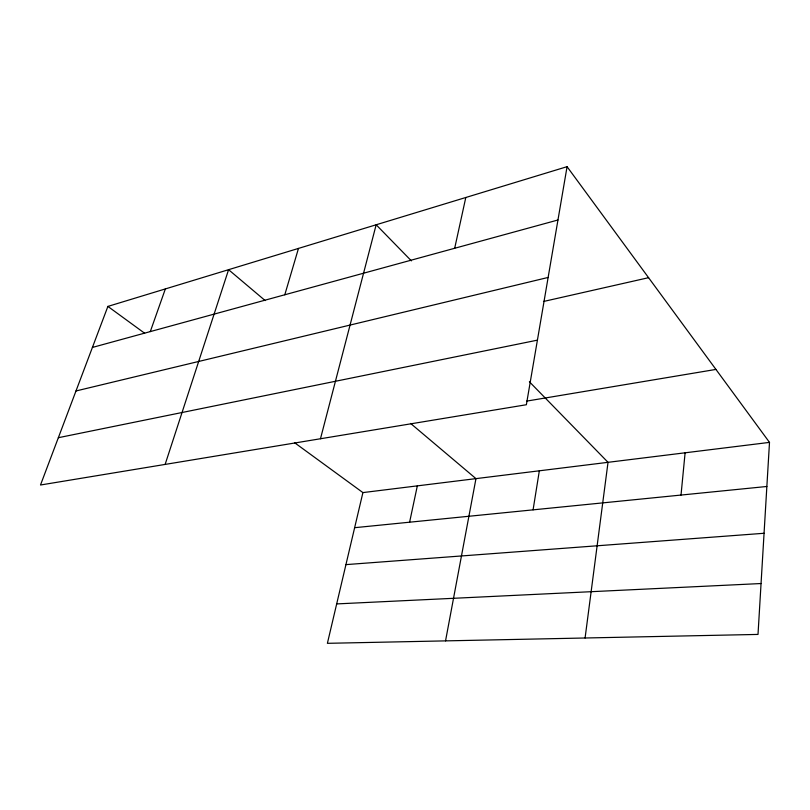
<?xml version="1.0" encoding="UTF-8"?>
<svg xmlns="http://www.w3.org/2000/svg" width="810" height="810" viewBox="0 0 810 810"><rect width="100%" height="100%" fill="white"/><g stroke="black" fill="none" stroke-linecap="round" stroke-linejoin="round"><path stroke-width="1.21" d="M567.071 166.678L526.368 404.737L40.5 485.008L107.892 306.413L567.071 166.678L769.5 442.382L758.008 634.422L327.392 643.322L362.91 492.591L294.577 442.705M681.018 495.062L685.108 452.8M585.083 637.996L608.026 462.318L529.396 381.763M533.081 509.854L539.338 470.802M445.541 640.882L475.966 478.629L410.63 423.448M409.607 522.197L417.332 485.868M454.683 248.265L465.801 197.498M320.476 438.757L376.164 224.775L411.399 260.871M284.796 294.779L298.475 248.417M165.129 464.413L228.582 269.69L265.164 300.581M150.296 331.594L165.351 288.927M92.411 347.439L557.958 219.996M75.988 390.967L548.137 277.445M543.469 301.492L648.587 277.688M58.35 437.704L537.415 340.149M526.682 401.102L715.929 369.421M362.91 492.591L769.5 442.382M354.638 527.695L766.857 486.476M345.931 564.621L764.063 533.274M336.676 603.916L761.056 583.534M107.892 306.413L144.636 333.234"/></g></svg>
